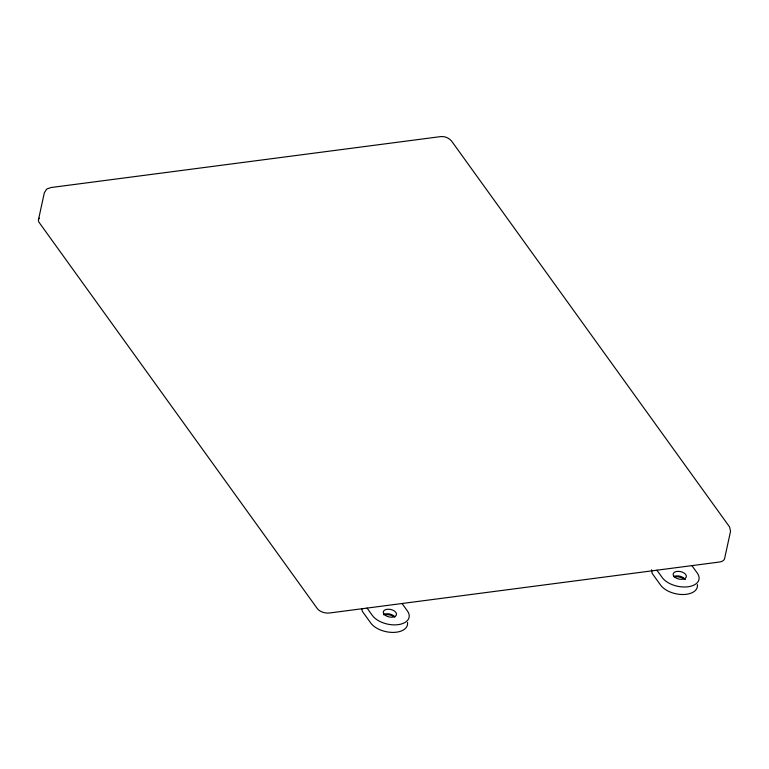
<?xml version="1.0" encoding="UTF-8"?>
<svg xmlns="http://www.w3.org/2000/svg" width="769" height="769" viewBox="0 0 769 769"><rect width="100%" height="100%" fill="white"/><g stroke="black" fill="none" stroke-linecap="round" stroke-linejoin="round"><path stroke-width="1.15" d="M38.45 219.809L44.352 192.731L46.698 189.059L50.956 187.54L440.772 136.594C444.895 136.209 448.875 137.891 451.557 141.025L729.589 526.967L730.55 531.283L724.648 558.361A9.353 5.316 12.3 0 1 719.399 562.033L329.584 612.989A9.353 5.316 12.3 0 1 317.328 608.625L39.296 222.683A9.353 5.316 12.3 0 1 39.267 218.108M691.908 565.628L697.252 573.04A19.638 11.151 12.3 0 1 688.005 586.776A19.638 11.151 12.3 0 1 662.263 577.615L656.928 570.204M402.052 603.511L407.387 610.932A19.638 11.151 12.3 0 1 398.14 624.659A19.638 11.151 12.3 0 1 372.407 615.498L367.063 608.087M651.516 569.819L652.141 573.357L660.629 585.132A19.638 11.151 12.3 0 0 683.199 594.524A19.638 11.151 12.3 0 0 697.377 584.613M361.872 608.894L362.286 611.249L370.764 623.025A19.638 11.151 12.3 0 0 393.344 632.406A19.638 11.151 12.3 0 0 407.512 622.506M383.462 614.719A6.738 3.826 12.3 0 1 394.91 616.94M383.856 614.633A10.478 5.95 12.3 0 1 394.487 616.825M674.057 576.423A6.738 3.826 12.3 0 1 684.775 579.057M673.721 576.74A10.478 5.95 12.3 0 1 685.285 579.547M383.904 613.998A6.738 3.826 12.3 0 0 395.343 616.219A6.738 3.826 12.3 0 0 390.45 609.423A6.738 3.826 12.3 0 0 383.904 613.998M673.759 576.116A6.738 3.826 12.3 0 0 685.208 578.336A6.738 3.826 12.3 0 0 680.305 571.54A6.738 3.826 12.3 0 0 673.759 576.116"/></g></svg>
